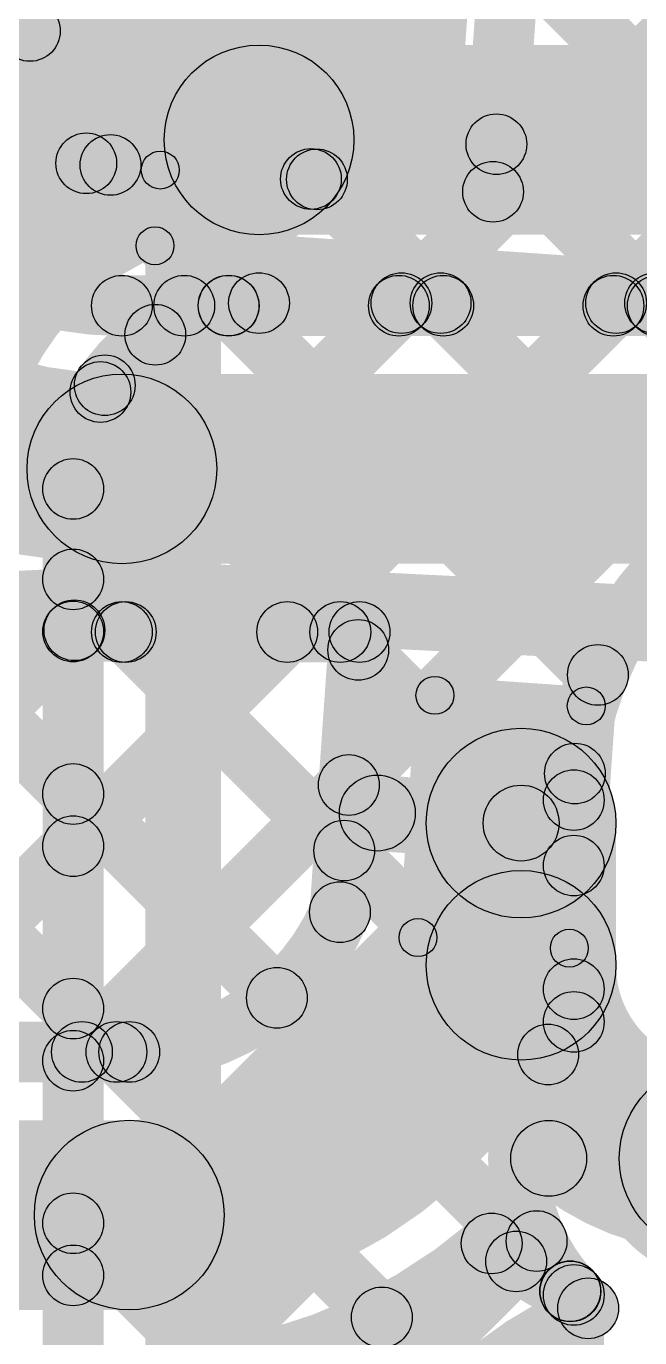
# Model space of a CAD drawing. Header units: millimetres. Extents: x -2.17 to 2.17, y -2.17 to 2.17.
# Drawn here: x -0.0207 to 0.0602, y 0.5495 to 0.7224 of the extents above; entities that cross this region are included whole.
import ezdxf

# ---------------------------------------------------------------- set-up
doc = ezdxf.new("R2010")
doc.units = ezdxf.units.MM
doc.header["$MEASUREMENT"] = 0
for name, color, linetype in [('BottomLayer', 5, 'Continuous'), ('BottomSolder', 6, 'Continuous'), ('Mechanical1', 6, 'Continuous'), ('Mechanical2', 216, 'Continuous'), ('TopLayer', 1, 'Continuous'), ('TopOverlay', 2, 'Continuous'), ('TopPaste', 8, 'Continuous'), ('TopSolder', 216, 'Continuous')]:
    doc.layers.add(name, color=color, linetype=linetype)

# ---------------------------------------------------------------- blocks, each defined once
blk = doc.blocks.new('WS2812B_M____238')
at = {"layer": 'TopLayer'}
for points in [[(-0.09409, 0.05079), (-0.03504, 0.05079), (-0.03504, 0.01142), (-0.09409, 0.01142)], [(0.03504, 0.05079), (0.09409, 0.05079), (0.09409, 0.01142), (0.03504, 0.01142)], [(-0.09409, -0.01142), (-0.03504, -0.01142), (-0.03504, -0.05079), (-0.09409, -0.05079)], [(0.03504, -0.01142), (0.09409, -0.01142), (0.09409, -0.05079), (0.03504, -0.05079)]]:
    blk.add_hatch(color=1, dxfattribs=at).paths.add_polyline_path(points)
at = {"layer": 'TopOverlay'}
h = blk.add_hatch(color=2, dxfattribs=at)
edge = h.paths.add_edge_path()
edge.add_arc((-0.07, 0.07), 0.0025, 0, 360)
h = blk.add_hatch(color=2, dxfattribs=at)
edge = h.paths.add_edge_path()
edge.add_arc((-0.07, 0.07), 0.0025, 0, 360)
for points in [[(0.07, 0.0725), (0.07, 0.0675), (-0.07, 0.0675), (-0.07, 0.0725)], [(-0.0725, 0.07), (-0.0675, 0.07), (-0.0675, 0.06), (-0.0725, 0.06)], [(0.0675, 0.07), (0.0725, 0.07), (0.0725, 0.06), (0.0675, 0.06)], [(-0.0725, -0.06), (-0.0675, -0.06), (-0.0675, -0.07), (-0.0725, -0.07)], [(0.0675, -0.06), (0.0725, -0.06), (0.0725, -0.07), (0.0675, -0.07)], [(0.07, -0.0675), (0.07, -0.0725), (-0.07, -0.0725), (-0.07, -0.0675)]]:
    blk.add_hatch(color=2, dxfattribs=at).paths.add_polyline_path(points)
h = blk.add_hatch(color=2, dxfattribs=at)
edge = h.paths.add_edge_path()
edge.add_arc((0.07, 0.07), 0.0025, 0, 360)
h = blk.add_hatch(color=2, dxfattribs=at)
edge = h.paths.add_edge_path()
edge.add_arc((0.07, 0.07), 0.0025, 0, 360)
h = blk.add_hatch(color=2, dxfattribs=at)
edge = h.paths.add_edge_path()
edge.add_arc((-0.091, 0.061), 0.0025, 0, 360)
h = blk.add_hatch(color=2, dxfattribs=at)
edge = h.paths.add_edge_path()
edge.add_arc((-0.085, 0.061), 0.0025, 0, 360)
h = blk.add_hatch(color=2, dxfattribs=at)
edge = h.paths.add_edge_path()
edge.add_arc((-0.07, 0.06), 0.0025, 0, 360)
h = blk.add_hatch(color=2, dxfattribs=at)
edge = h.paths.add_edge_path()
edge.add_arc((0.07, 0.06), 0.0025, 0, 360)
h = blk.add_hatch(color=2, dxfattribs=at)
edge = h.paths.add_edge_path()
edge.add_arc((-0.07, -0.06), 0.0025, 0, 360)
h = blk.add_hatch(color=2, dxfattribs=at)
edge = h.paths.add_edge_path()
edge.add_arc((0.07, -0.06), 0.0025, 0, 360)
h = blk.add_hatch(color=2, dxfattribs=at)
edge = h.paths.add_edge_path()
edge.add_arc((-0.07, -0.07), 0.0025, 0, 360)
h = blk.add_hatch(color=2, dxfattribs=at)
edge = h.paths.add_edge_path()
edge.add_arc((-0.07, -0.07), 0.0025, 0, 360)
h = blk.add_hatch(color=2, dxfattribs=at)
edge = h.paths.add_edge_path()
edge.add_arc((0.07, -0.07), 0.0025, 0, 360)
h = blk.add_hatch(color=2, dxfattribs=at)
edge = h.paths.add_edge_path()
edge.add_arc((0.07, -0.07), 0.0025, 0, 360)
at = {"layer": 'TopPaste'}
for points in [[(-0.09409, 0.05079), (-0.03504, 0.05079), (-0.03504, 0.01142), (-0.09409, 0.01142)], [(0.03504, 0.05079), (0.09409, 0.05079), (0.09409, 0.01142), (0.03504, 0.01142)], [(-0.09409, -0.01142), (-0.03504, -0.01142), (-0.03504, -0.05079), (-0.09409, -0.05079)], [(0.03504, -0.01142), (0.09409, -0.01142), (0.09409, -0.05079), (0.03504, -0.05079)]]:
    blk.add_hatch(color=8, dxfattribs=at).paths.add_polyline_path(points)
at = {"layer": 'TopSolder'}
for points in [[(-0.09809, 0.05479), (-0.03104, 0.05479), (-0.03104, 0.00742), (-0.09809, 0.00742)], [(0.03104, 0.05479), (0.09809, 0.05479), (0.09809, 0.00742), (0.03104, 0.00742)], [(-0.09809, -0.00742), (-0.03104, -0.00742), (-0.03104, -0.05479), (-0.09809, -0.05479)], [(0.03104, -0.00742), (0.09809, -0.00742), (0.09809, -0.05479), (0.03104, -0.05479)]]:
    blk.add_hatch(color=216, dxfattribs=at).paths.add_polyline_path(points)
at = {"layer": 'TopOverlay', "const_width": 0.005}
blk.add_lwpolyline([(-0.085, 0.061, 1), (-0.091, 0.061, 1)], format="xyb", close=True, dxfattribs=at)
at = {"layer": 'TopOverlay'}
for centre in [(-0.07, 0.07), (-0.07, 0.07), (0.07, 0.07), (0.07, 0.07), (-0.091, 0.061), (-0.085, 0.061), (-0.07, 0.06), (0.07, 0.06), (-0.07, -0.06), (0.07, -0.06), (-0.07, -0.07), (-0.07, -0.07), (0.07, -0.07), (0.07, -0.07)]:
    blk.add_circle(centre, 0.0025, dxfattribs=at)
blk = doc.blocks.new('C__0402_408')
at = {"layer": 'TopLayer'}
for points in [[(-0.0275, -0.0125), (-0.0275, 0.0125), (-0.0095, 0.0125), (-0.0095, -0.0125)], [(0.0095, -0.0125), (0.0095, 0.0125), (0.0275, 0.0125), (0.0275, -0.0125)]]:
    blk.add_hatch(color=1, dxfattribs=at).paths.add_polyline_path(points)
at = {"layer": 'TopOverlay'}
h = blk.add_hatch(color=2, dxfattribs=at)
edge = h.paths.add_edge_path()
edge.add_arc((-0.031, 0.016), 0.0025, 0, 360)
h = blk.add_hatch(color=2, dxfattribs=at)
edge = h.paths.add_edge_path()
edge.add_arc((-0.031, 0.016), 0.0025, 0, 360)
for points in [[(-0.031, 0.0135), (-0.031, 0.0185), (-0.011, 0.0185), (-0.011, 0.0135)], [(0.011, 0.0135), (0.011, 0.0185), (0.031, 0.0185), (0.031, 0.0135)], [(-0.0285, -0.016), (-0.0335, -0.016), (-0.0335, 0.016), (-0.0285, 0.016)], [(0.0335, -0.016), (0.0285, -0.016), (0.0285, 0.016), (0.0335, 0.016)], [(-0.031, -0.0185), (-0.031, -0.0135), (-0.011, -0.0135), (-0.011, -0.0185)], [(0.011, -0.0185), (0.011, -0.0135), (0.031, -0.0135), (0.031, -0.0185)]]:
    blk.add_hatch(color=2, dxfattribs=at).paths.add_polyline_path(points)
h = blk.add_hatch(color=2, dxfattribs=at)
edge = h.paths.add_edge_path()
edge.add_arc((-0.011, 0.016), 0.0025, 0, 360)
h = blk.add_hatch(color=2, dxfattribs=at)
edge = h.paths.add_edge_path()
edge.add_arc((0.011, 0.016), 0.0025, 0, 360)
h = blk.add_hatch(color=2, dxfattribs=at)
edge = h.paths.add_edge_path()
edge.add_arc((0.031, 0.016), 0.0025, 0, 360)
h = blk.add_hatch(color=2, dxfattribs=at)
edge = h.paths.add_edge_path()
edge.add_arc((0.031, 0.016), 0.0025, 0, 360)
h = blk.add_hatch(color=2, dxfattribs=at)
edge = h.paths.add_edge_path()
edge.add_arc((-0.031, -0.016), 0.0025, 0, 360)
h = blk.add_hatch(color=2, dxfattribs=at)
edge = h.paths.add_edge_path()
edge.add_arc((-0.031, -0.016), 0.0025, 0, 360)
h = blk.add_hatch(color=2, dxfattribs=at)
edge = h.paths.add_edge_path()
edge.add_arc((-0.011, -0.016), 0.0025, 0, 360)
h = blk.add_hatch(color=2, dxfattribs=at)
edge = h.paths.add_edge_path()
edge.add_arc((0.011, -0.016), 0.0025, 0, 360)
h = blk.add_hatch(color=2, dxfattribs=at)
edge = h.paths.add_edge_path()
edge.add_arc((0.031, -0.016), 0.0025, 0, 360)
h = blk.add_hatch(color=2, dxfattribs=at)
edge = h.paths.add_edge_path()
edge.add_arc((0.031, -0.016), 0.0025, 0, 360)
at = {"layer": 'TopPaste'}
for points in [[(-0.0275, -0.0125), (-0.0275, 0.0125), (-0.0095, 0.0125), (-0.0095, -0.0125)], [(0.0095, -0.0125), (0.0095, 0.0125), (0.0275, 0.0125), (0.0275, -0.0125)]]:
    blk.add_hatch(color=8, dxfattribs=at).paths.add_polyline_path(points)
at = {"layer": 'TopSolder'}
for points in [[(-0.02986, -0.01486), (-0.02986, 0.01486), (-0.00714, 0.01486), (-0.00714, -0.01486)], [(0.00714, -0.01486), (0.00714, 0.01486), (0.02986, 0.01486), (0.02986, -0.01486)]]:
    blk.add_hatch(color=216, dxfattribs=at).paths.add_polyline_path(points)
at = {"layer": 'TopOverlay'}
for centre in [(-0.031, 0.016), (-0.031, 0.016), (-0.011, 0.016), (0.011, 0.016), (0.031, 0.016), (0.031, 0.016), (-0.031, -0.016), (-0.031, -0.016), (-0.011, -0.016), (0.011, -0.016), (0.031, -0.016), (0.031, -0.016)]:
    blk.add_circle(centre, 0.0025, dxfattribs=at)

msp = doc.modelspace()

# ---------------------------------------------------------------- hatches: boundary and pattern name
at = {"layer": 'BottomLayer'}
for points in [[(-0.01738, 0.71893), (-0.02303, 0.72458), (1.04056, 1.78818), (1.04622, 1.78252)], [(0.01, 0.69489), (0.01, 0.71989), (0.594, 0.71989), (0.594, 0.69489)], [(0.01, 0.68189), (0.01, 0.68989), (0.25742, 0.68989), (0.25742, 0.68189)], [(-0.01167, 0.63978), (-0.01733, 0.64543), (0.02596, 0.68872), (0.03161, 0.68306)], [(-0.01167, 0.61149), (-0.01733, 0.61715), (0.05424, 0.68872), (0.0599, 0.68306)], [(-0.01167, 0.58321), (-0.01733, 0.58887), (0.08252, 0.68872), (0.08818, 0.68306)], [(0.00316, 0.68273), (0.00881, 0.68839), (0.0575, 0.63971), (0.05184, 0.63405)], [(0.03111, 0.68306), (0.03677, 0.68872), (0.06913, 0.65636), (0.06347, 0.6507)], [(0.0594, 0.68306), (0.06505, 0.68872), (0.08751, 0.66626), (0.08186, 0.6606)], [(-0.00751, 0.67223), (-0.01316, 0.67788), (-0.0065, 0.68455), (-0.00084, 0.6789)], [(-0.01373, 0.67134), (-0.00808, 0.67699), (0.05433, 0.61459), (0.04867, 0.60893)], [(-0.0105, 0.28139), (-0.0185, 0.28139), (-0.0185, 0.66139), (-0.0105, 0.66139)], [(-0.01733, 0.64665), (-0.01167, 0.6523), (0.05095, 0.58969), (0.04529, 0.58403)], [(-0.01167, 0.55492), (-0.01733, 0.56058), (0.04881, 0.62672), (0.05447, 0.62106)], [(-0.01733, 0.61836), (-0.01167, 0.62402), (0.05388, 0.55847), (0.04822, 0.55281)], [(0.0555, 0.59116), (0.0475, 0.59116), (0.0475, 0.62039), (0.0555, 0.62039)], [(-0.01167, 0.52664), (-0.01733, 0.5323), (0.04867, 0.5983), (0.05433, 0.59264)], [(-0.01733, 0.59008), (-0.01167, 0.59574), (0.05433, 0.52974), (0.04867, 0.52408)], [(0.04819, 0.56817), (0.04819, 0.57817), (0.07, 0.57817), (0.07, 0.56817)], [(-0.01733, 0.56179), (-0.01167, 0.56745), (0.02856, 0.52722), (0.02291, 0.52156)], [(0.01153, 0.52156), (0.00588, 0.52722), (0.04377, 0.56511), (0.04942, 0.55945)], [(0.0555, 0.52439), (0.0475, 0.52439), (0.0475, 0.55517), (0.0555, 0.55517)]]:
    msp.add_hatch(color=5, dxfattribs=at).paths.add_polyline_path(points)
h = msp.add_hatch(color=5, dxfattribs=at)
edge = h.paths.add_edge_path()
edge.add_arc((-0.0202, 0.72175), 0.004, 0, 360)
h = msp.add_hatch(color=5, dxfattribs=at)
edge = h.paths.add_edge_path()
edge.add_arc((0.01, 0.70739), 0.0125, 0, 360)
h = msp.add_hatch(color=5, dxfattribs=at)
edge = h.paths.add_edge_path()
edge.add_arc((0.01, 0.70739), 0.0125, 0, 360)
h = msp.add_hatch(color=5, dxfattribs=at)
edge = h.paths.add_edge_path()
edge.add_arc((0.01, 0.68589), 0.004, 0, 360)
h = msp.add_hatch(color=5, dxfattribs=at)
edge = h.paths.add_edge_path()
edge.add_arc((0.01, 0.68589), 0.004, 0, 360)
h = msp.add_hatch(color=5, dxfattribs=at)
edge = h.paths.add_edge_path()
edge.add_arc((0.02878, 0.68589), 0.004, 0, 360)
h = msp.add_hatch(color=5, dxfattribs=at)
edge = h.paths.add_edge_path()
edge.add_arc((0.03394, 0.68589), 0.004, 0, 360)
h = msp.add_hatch(color=5, dxfattribs=at)
edge = h.paths.add_edge_path()
edge.add_arc((0.05707, 0.68589), 0.004, 0, 360)
h = msp.add_hatch(color=5, dxfattribs=at)
edge = h.paths.add_edge_path()
edge.add_arc((0.06222, 0.68589), 0.004, 0, 360)
h = msp.add_hatch(color=5, dxfattribs=at)
edge = h.paths.add_edge_path()
edge.add_arc((0.00599, 0.68556), 0.004, 0, 360)
h = msp.add_hatch(color=5, dxfattribs=at)
edge = h.paths.add_edge_path()
edge.add_arc((-0.00367, 0.68172), 0.004, 0, 360)
h = msp.add_hatch(color=5, dxfattribs=at)
edge = h.paths.add_edge_path()
edge.add_arc((-0.01091, 0.67417), 0.004, 0, 360)
h = msp.add_hatch(color=5, dxfattribs=at)
edge = h.paths.add_edge_path()
edge.add_arc((-0.01033, 0.67506), 0.004, 0, 360)
h = msp.add_hatch(color=5, dxfattribs=at)
edge = h.paths.add_edge_path()
edge.add_arc((-0.0145, 0.66139), 0.004, 0, 360)
h = msp.add_hatch(color=5, dxfattribs=at)
edge = h.paths.add_edge_path()
edge.add_arc((-0.0145, 0.66139), 0.004, 0, 360)
h = msp.add_hatch(color=5, dxfattribs=at)
edge = h.paths.add_edge_path()
edge.add_arc((-0.0145, 0.64948), 0.004, 0, 360)
h = msp.add_hatch(color=5, dxfattribs=at)
edge = h.paths.add_edge_path()
edge.add_arc((-0.0145, 0.64261), 0.004, 0, 360)
h = msp.add_hatch(color=5, dxfattribs=at)
edge = h.paths.add_edge_path()
edge.add_arc((0.05467, 0.63688), 0.004, 0, 360)
h = msp.add_hatch(color=5, dxfattribs=at)
edge = h.paths.add_edge_path()
edge.add_arc((0.05164, 0.62389), 0.004, 0, 360)
h = msp.add_hatch(color=5, dxfattribs=at)
edge = h.paths.add_edge_path()
edge.add_arc((-0.0145, 0.62119), 0.004, 0, 360)
h = msp.add_hatch(color=5, dxfattribs=at)
edge = h.paths.add_edge_path()
edge.add_arc((0.0515, 0.62039), 0.004, 0, 360)
h = msp.add_hatch(color=5, dxfattribs=at)
edge = h.paths.add_edge_path()
edge.add_arc((0.0515, 0.62039), 0.004, 0, 360)
h = msp.add_hatch(color=5, dxfattribs=at)
edge = h.paths.add_edge_path()
edge.add_arc((-0.0145, 0.61432), 0.004, 0, 360)
h = msp.add_hatch(color=5, dxfattribs=at)
edge = h.paths.add_edge_path()
edge.add_arc((0.0515, 0.61176), 0.004, 0, 360)
h = msp.add_hatch(color=5, dxfattribs=at)
edge = h.paths.add_edge_path()
edge.add_arc((0.0515, 0.59547), 0.004, 0, 360)
h = msp.add_hatch(color=5, dxfattribs=at)
edge = h.paths.add_edge_path()
edge.add_arc((-0.0145, 0.59291), 0.004, 0, 360)
h = msp.add_hatch(color=5, dxfattribs=at)
edge = h.paths.add_edge_path()
edge.add_arc((0.0515, 0.59116), 0.004, 0, 360)
h = msp.add_hatch(color=5, dxfattribs=at)
edge = h.paths.add_edge_path()
edge.add_arc((0.0515, 0.59116), 0.004, 0, 360)
h = msp.add_hatch(color=5, dxfattribs=at)
edge = h.paths.add_edge_path()
edge.add_arc((-0.0145, 0.58604), 0.004, 0, 360)
h = msp.add_hatch(color=5, dxfattribs=at)
edge = h.paths.add_edge_path()
edge.add_arc((0.04812, 0.58686), 0.004, 0, 360)
h = msp.add_hatch(color=5, dxfattribs=at)
edge = h.paths.add_edge_path()
edge.add_arc((0.07, 0.57317), 0.01181, 0, 360)
h = msp.add_hatch(color=5, dxfattribs=at)
edge = h.paths.add_edge_path()
edge.add_arc((0.04819, 0.57317), 0.005, 0, 360)
h = msp.add_hatch(color=5, dxfattribs=at)
edge = h.paths.add_edge_path()
edge.add_arc((-0.0145, 0.56462), 0.004, 0, 360)
h = msp.add_hatch(color=5, dxfattribs=at)
edge = h.paths.add_edge_path()
edge.add_arc((0.0466, 0.56228), 0.004, 0, 360)
h = msp.add_hatch(color=5, dxfattribs=at)
edge = h.paths.add_edge_path()
edge.add_arc((-0.0145, 0.55775), 0.004, 0, 360)
h = msp.add_hatch(color=5, dxfattribs=at)
edge = h.paths.add_edge_path()
edge.add_arc((0.05105, 0.55564), 0.004, 0, 360)
h = msp.add_hatch(color=5, dxfattribs=at)
edge = h.paths.add_edge_path()
edge.add_arc((0.0515, 0.55517), 0.004, 0, 360)
h = msp.add_hatch(color=5, dxfattribs=at)
edge = h.paths.add_edge_path()
edge.add_arc((0.0515, 0.55517), 0.004, 0, 360)
at = {"layer": 'BottomSolder'}
h = msp.add_hatch(color=6, dxfattribs=at)
edge = h.paths.add_edge_path()
edge.add_arc((0.07, 0.57317), 0.01581, 0, 360)
at = {"layer": 'Mechanical1'}
msp.add_hatch(color=6, dxfattribs=at).paths.add_polyline_path([(0.005, 0), (-0.005, 0), (-0.005, 2.16739), (0.005, 2.16739)])
at = {"layer": 'TopLayer'}
for points in [[(0.04484, 0.70029), (0.03686, 0.70084), (0.04085, 0.75791), (0.04883, 0.75735)], [(0.03126, 0.68271), (0.02561, 0.68837), (0.09396, 0.75672), (0.09962, 0.75107)], [(0.04031, 0.73043), (0.04597, 0.73609), (0.09104, 0.69101), (0.08539, 0.68535)], [(0.05955, 0.68271), (0.05389, 0.68837), (0.09183, 0.72631), (0.09749, 0.72066)], [(-0.03629, 0.70195), (-0.03573, 0.70993), (0.04113, 0.70455), (0.04057, 0.69657)], [(0.03846, 0.70399), (0.04412, 0.70965), (0.0654, 0.68837), (0.05974, 0.68271)], [(-0.0156, 0.70149), (-0.00994, 0.70714), (0.00883, 0.68837), (0.00317, 0.68271)], [(-0.02196, 0.68606), (-0.02762, 0.69171), (-0.01241, 0.70692), (-0.00675, 0.70126)], [(0.00298, 0.68271), (-0.00268, 0.68837), (0.01402, 0.70507), (0.01968, 0.69941)], [(0.01481, 0.69936), (0.02047, 0.70502), (0.03712, 0.68837), (0.03146, 0.68271)], [(-0.00808, 0.68154), (-0.00808, 0.68954), (0.07442, 0.68954), (0.07442, 0.68154)], [(-0.00808, 0.65154), (-0.00808, 0.67654), (0.07442, 0.67654), (0.07442, 0.65154)], [(-0.04622, 0.64725), (-0.04056, 0.65291), (0.01519, 0.59716), (0.00953, 0.5915)], [(-0.00808, 0.63854), (-0.00808, 0.64654), (0.02325, 0.64654), (0.02325, 0.63854)], [(-0.06708, 0.58437), (-0.07273, 0.59003), (-0.01717, 0.6456), (-0.01151, 0.63994)], [(-0.03879, 0.58437), (-0.04445, 0.59003), (0.01089, 0.64537), (0.01655, 0.63971)], [(-0.01039, 0.63971), (-0.00474, 0.64537), (0.02406, 0.61657), (0.01841, 0.61091)], [(0.01789, 0.63971), (0.02355, 0.64537), (0.02591, 0.643), (0.02026, 0.63735)], [(0.02466, 0.60534), (0.01668, 0.6059), (0.01926, 0.64282), (0.02724, 0.64226)], [(-0.0578, 0.63055), (-0.05214, 0.6362), (-0.00596, 0.59003), (-0.01162, 0.58437)], [(-0.01051, 0.58437), (-0.01617, 0.59003), (0.01901, 0.62521), (0.02467, 0.61955)], [(0.02524, 0.61369), (0.02594, 0.62367), (0.04489, 0.62234), (0.0442, 0.61237)], [(0.05705, 0.59862), (0.03205, 0.59862), (0.03205, 0.61736), (0.05705, 0.61736)], [(-0.10859, 0.5832), (-0.10859, 0.5912), (-0.00711, 0.5912), (-0.00711, 0.5832)], [(-0.10859, 0.5532), (-0.10859, 0.5782), (-0.00711, 0.5782), (-0.00711, 0.5532)], [(-0.02519, 0.48484), (-0.03085, 0.4905), (0.04107, 0.56242), (0.04673, 0.55676)], [(0.02336, 0.54939), (0.02902, 0.55505), (0.03909, 0.54497), (0.03344, 0.53931)]]:
    msp.add_hatch(color=1, dxfattribs=at).paths.add_polyline_path(points)
h = msp.add_hatch(color=1, dxfattribs=at)
edge = h.paths.add_edge_path()
edge.add_arc((0.04129, 0.70682), 0.004, 0, 360)
h = msp.add_hatch(color=1, dxfattribs=at)
edge = h.paths.add_edge_path()
edge.add_arc((-0.01277, 0.70431), 0.004, 0, 360)
h = msp.add_hatch(color=1, dxfattribs=at)
edge = h.paths.add_edge_path()
edge.add_arc((-0.00958, 0.70409), 0.004, 0, 360)
h = msp.add_hatch(color=1, dxfattribs=at)
edge = h.paths.add_edge_path()
edge.add_arc((0.01685, 0.70224), 0.004, 0, 360)
h = msp.add_hatch(color=1, dxfattribs=at)
edge = h.paths.add_edge_path()
edge.add_arc((0.01764, 0.70219), 0.004, 0, 360)
h = msp.add_hatch(color=1, dxfattribs=at)
edge = h.paths.add_edge_path()
edge.add_arc((0.04085, 0.70056), 0.004, 0, 360)
h = msp.add_hatch(color=1, dxfattribs=at)
edge = h.paths.add_edge_path()
edge.add_arc((0.04085, 0.70056), 0.004, 0, 360)
h = msp.add_hatch(color=1, dxfattribs=at)
edge = h.paths.add_edge_path()
edge.add_arc((-0.00808, 0.68554), 0.004, 0, 360)
h = msp.add_hatch(color=1, dxfattribs=at)
edge = h.paths.add_edge_path()
edge.add_arc((-0.00808, 0.68554), 0.004, 0, 360)
h = msp.add_hatch(color=1, dxfattribs=at)
edge = h.paths.add_edge_path()
edge.add_arc((0.00015, 0.68554), 0.004, 0, 360)
h = msp.add_hatch(color=1, dxfattribs=at)
edge = h.paths.add_edge_path()
edge.add_arc((0.006, 0.68554), 0.004, 0, 360)
h = msp.add_hatch(color=1, dxfattribs=at)
edge = h.paths.add_edge_path()
edge.add_arc((0.02844, 0.68554), 0.004, 0, 360)
h = msp.add_hatch(color=1, dxfattribs=at)
edge = h.paths.add_edge_path()
edge.add_arc((0.03429, 0.68554), 0.004, 0, 360)
h = msp.add_hatch(color=1, dxfattribs=at)
edge = h.paths.add_edge_path()
edge.add_arc((0.05672, 0.68554), 0.004, 0, 360)
h = msp.add_hatch(color=1, dxfattribs=at)
edge = h.paths.add_edge_path()
edge.add_arc((0.06257, 0.68554), 0.004, 0, 360)
h = msp.add_hatch(color=1, dxfattribs=at)
edge = h.paths.add_edge_path()
edge.add_arc((-0.00808, 0.66404), 0.0125, 0, 360)
h = msp.add_hatch(color=1, dxfattribs=at)
edge = h.paths.add_edge_path()
edge.add_arc((-0.00808, 0.66404), 0.0125, 0, 360)
h = msp.add_hatch(color=1, dxfattribs=at)
edge = h.paths.add_edge_path()
edge.add_arc((-0.01434, 0.64277), 0.004, 0, 360)
h = msp.add_hatch(color=1, dxfattribs=at)
edge = h.paths.add_edge_path()
edge.add_arc((-0.00808, 0.64254), 0.004, 0, 360)
h = msp.add_hatch(color=1, dxfattribs=at)
edge = h.paths.add_edge_path()
edge.add_arc((-0.00808, 0.64254), 0.004, 0, 360)
h = msp.add_hatch(color=1, dxfattribs=at)
edge = h.paths.add_edge_path()
edge.add_arc((-0.00757, 0.64254), 0.004, 0, 360)
h = msp.add_hatch(color=1, dxfattribs=at)
edge = h.paths.add_edge_path()
edge.add_arc((0.01372, 0.64254), 0.004, 0, 360)
h = msp.add_hatch(color=1, dxfattribs=at)
edge = h.paths.add_edge_path()
edge.add_arc((0.02072, 0.64254), 0.004, 0, 360)
h = msp.add_hatch(color=1, dxfattribs=at)
edge = h.paths.add_edge_path()
edge.add_arc((0.02325, 0.64254), 0.004, 0, 360)
h = msp.add_hatch(color=1, dxfattribs=at)
edge = h.paths.add_edge_path()
edge.add_arc((0.02325, 0.64254), 0.004, 0, 360)
h = msp.add_hatch(color=1, dxfattribs=at)
edge = h.paths.add_edge_path()
edge.add_arc((0.02308, 0.64018), 0.004, 0, 360)
h = msp.add_hatch(color=1, dxfattribs=at)
edge = h.paths.add_edge_path()
edge.add_arc((0.04455, 0.61736), 0.0125, 0, 360)
h = msp.add_hatch(color=1, dxfattribs=at)
edge = h.paths.add_edge_path()
edge.add_arc((0.04455, 0.61736), 0.0125, 0, 360)
h = msp.add_hatch(color=1, dxfattribs=at)
edge = h.paths.add_edge_path()
edge.add_arc((0.02184, 0.62238), 0.004, 0, 360)
h = msp.add_hatch(color=1, dxfattribs=at)
edge = h.paths.add_edge_path()
edge.add_arc((0.02559, 0.61868), 0.005, 0, 360)
h = msp.add_hatch(color=1, dxfattribs=at)
edge = h.paths.add_edge_path()
edge.add_arc((0.04455, 0.61736), 0.005, 0, 360)
h = msp.add_hatch(color=1, dxfattribs=at)
edge = h.paths.add_edge_path()
edge.add_arc((0.02124, 0.61374), 0.004, 0, 360)
h = msp.add_hatch(color=1, dxfattribs=at)
edge = h.paths.add_edge_path()
edge.add_arc((0.04455, 0.59862), 0.0125, 0, 360)
h = msp.add_hatch(color=1, dxfattribs=at)
edge = h.paths.add_edge_path()
edge.add_arc((0.04455, 0.59862), 0.0125, 0, 360)
h = msp.add_hatch(color=1, dxfattribs=at)
edge = h.paths.add_edge_path()
edge.add_arc((0.02067, 0.60562), 0.004, 0, 360)
h = msp.add_hatch(color=1, dxfattribs=at)
edge = h.paths.add_edge_path()
edge.add_arc((0.02067, 0.60562), 0.004, 0, 360)
h = msp.add_hatch(color=1, dxfattribs=at)
edge = h.paths.add_edge_path()
edge.add_arc((0.01236, 0.59433), 0.004, 0, 360)
h = msp.add_hatch(color=1, dxfattribs=at)
edge = h.paths.add_edge_path()
edge.add_arc((-0.01334, 0.5872), 0.004, 0, 360)
h = msp.add_hatch(color=1, dxfattribs=at)
edge = h.paths.add_edge_path()
edge.add_arc((-0.00879, 0.5872), 0.004, 0, 360)
h = msp.add_hatch(color=1, dxfattribs=at)
edge = h.paths.add_edge_path()
edge.add_arc((-0.00711, 0.5872), 0.004, 0, 360)
h = msp.add_hatch(color=1, dxfattribs=at)
edge = h.paths.add_edge_path()
edge.add_arc((-0.00711, 0.5872), 0.004, 0, 360)
h = msp.add_hatch(color=1, dxfattribs=at)
edge = h.paths.add_edge_path()
edge.add_arc((0.07, 0.57317), 0.0125, 0, 360)
h = msp.add_hatch(color=1, dxfattribs=at)
edge = h.paths.add_edge_path()
edge.add_arc((0.07, 0.57317), 0.01181, 0, 360)
h = msp.add_hatch(color=1, dxfattribs=at)
edge = h.paths.add_edge_path()
edge.add_arc((-0.00711, 0.5657), 0.0125, 0, 360)
h = msp.add_hatch(color=1, dxfattribs=at)
edge = h.paths.add_edge_path()
edge.add_arc((-0.00711, 0.5657), 0.0125, 0, 360)
h = msp.add_hatch(color=1, dxfattribs=at)
edge = h.paths.add_edge_path()
edge.add_arc((0.04067, 0.56196), 0.004, 0, 360)
h = msp.add_hatch(color=1, dxfattribs=at)
edge = h.paths.add_edge_path()
edge.add_arc((0.04067, 0.56196), 0.004, 0, 360)
h = msp.add_hatch(color=1, dxfattribs=at)
edge = h.paths.add_edge_path()
edge.add_arc((0.0439, 0.55959), 0.004, 0, 360)
h = msp.add_hatch(color=1, dxfattribs=at)
edge = h.paths.add_edge_path()
edge.add_arc((0.05102, 0.55567), 0.004, 0, 360)
h = msp.add_hatch(color=1, dxfattribs=at)
edge = h.paths.add_edge_path()
edge.add_arc((0.05102, 0.55567), 0.004, 0, 360)
h = msp.add_hatch(color=1, dxfattribs=at)
edge = h.paths.add_edge_path()
edge.add_arc((0.05339, 0.55341), 0.004, 0, 360)
h = msp.add_hatch(color=1, dxfattribs=at)
edge = h.paths.add_edge_path()
edge.add_arc((0.05339, 0.55341), 0.004, 0, 360)
h = msp.add_hatch(color=1, dxfattribs=at)
edge = h.paths.add_edge_path()
edge.add_arc((0.02619, 0.55222), 0.004, 0, 360)

# ---------------------------------------------------------------- linework, layer by layer
at = {"layer": 'BottomLayer'}
for points, const_width in [([(-0.0575, 0.66139, -0.414214), (0.01, 0.72889)], 0.008), ([(-0.036, 0.66139, -0.414214), (0.01, 0.70739)], 0.025), ([(-0.0145, 0.66139, -0.414214), (0.01, 0.68589)], 0.008), ([(0.0515, 0.62039, -0.414214), (0.096, 0.66489)], 0.008), ([(0.0515, 0.55517, -0.406193), (0.0515, 0.59116)], 0.008)]:
    msp.add_lwpolyline(points, format="xyb", dxfattribs=dict(at, const_width=const_width))
for centre, radius in [((-0.0202, 0.72175), 0.004), ((0.01, 0.70739), 0.0125), ((0.01, 0.70739), 0.0125), ((0.01, 0.68589), 0.004), ((0.01, 0.68589), 0.004), ((0.02878, 0.68589), 0.004), ((0.03394, 0.68589), 0.004), ((0.05707, 0.68589), 0.004), ((0.06222, 0.68589), 0.004), ((0.00599, 0.68556), 0.004), ((-0.00367, 0.68172), 0.004), ((-0.01091, 0.67417), 0.004), ((-0.01033, 0.67506), 0.004), ((-0.0145, 0.66139), 0.004), ((-0.0145, 0.66139), 0.004), ((-0.0145, 0.64948), 0.004), ((-0.0145, 0.64261), 0.004), ((0.05467, 0.63688), 0.004), ((0.05164, 0.62389), 0.004), ((-0.0145, 0.62119), 0.004), ((0.0515, 0.62039), 0.004), ((0.0515, 0.62039), 0.004), ((-0.0145, 0.61432), 0.004), ((0.0515, 0.61176), 0.004), ((0.0515, 0.59547), 0.004), ((-0.0145, 0.59291), 0.004), ((0.0515, 0.59116), 0.004), ((0.0515, 0.59116), 0.004), ((-0.0145, 0.58604), 0.004), ((0.04812, 0.58686), 0.004), ((0.04819, 0.57317), 0.005), ((-0.0145, 0.56462), 0.004), ((0.0466, 0.56228), 0.004), ((-0.0145, 0.55775), 0.004), ((0.05105, 0.55564), 0.004), ((0.0515, 0.55517), 0.004), ((0.0515, 0.55517), 0.004)]:
    msp.add_circle(centre, radius, dxfattribs=at)
at = {"layer": 'Mechanical2', "const_width": 0.01}
for points in [[(2.16535, 0.001, 1), (-2.16535, 0.001, 1)], [(2.08135, -0.01, 1), (-2.04935, -0.01, 1)], [(1.84055, 0.001, 1), (-1.84055, 0.001, 1)], [(1.6437, 0.001, 1), (-1.6437, 0.001, 1)], [(1.50394, 0, 1), (-1.50394, 0, 1)], [(1.30709, 0.001, 1), (-1.30709, 0.001, 1)], [(1.17323, 0.001, 1), (-1.17323, 0.001, 1)], [(0.97638, 0.001, 1), (-0.97638, 0.001, 1)], [(0.84252, 0.001, 1), (-0.84252, 0.001, 1)], [(0.64567, 0.001, 1), (-0.64567, 0.001, 1)]]:
    msp.add_lwpolyline(points, format="xyb", close=True, dxfattribs=at)
at = {"layer": 'TopLayer'}
for points, const_width in [([(-0.00808, 0.66404, -0.414214), (-0.07301, 0.72897)], 0.025), ([(-0.00808, 0.68554, -0.251031), (-0.04424, 0.70492)], 0.008), ([(-0.00808, 0.64254, -0.139221), (-0.0535, 0.65544)], 0.008), ([(0.04455, 0.61736, -0.414214), (-0.00711, 0.5657)], 0.025), ([(0.07, 0.57317, -0.414214), (0.04455, 0.59862)], 0.025), ([(0.02067, 0.60562, -0.301444), (-0.00711, 0.5872)], 0.008), ([(0.04067, 0.56196, -0.179814), (-0.00711, 0.5442)], 0.008), ([(0.05102, 0.55567, -0.064765), (0.04067, 0.56196)], 0.008), ([(0.05339, 0.55341, -0.031735), (0.05102, 0.55567)], 0.008), ([(-0.00524, 0.45577, -0.277167), (0.05339, 0.55341)], 0.008), ([(0.00876, 0.45577, -0.414214), (0.10538, 0.55239)], 0.01)]:
    msp.add_lwpolyline(points, format="xyb", dxfattribs=dict(at, const_width=const_width))
for centre, radius in [((0.04129, 0.70682), 0.004), ((-0.01277, 0.70431), 0.004), ((-0.00958, 0.70409), 0.004), ((0.01685, 0.70224), 0.004), ((0.01764, 0.70219), 0.004), ((0.04085, 0.70056), 0.004), ((0.04085, 0.70056), 0.004), ((-0.00808, 0.68554), 0.004), ((-0.00808, 0.68554), 0.004), ((0.00015, 0.68554), 0.004), ((0.006, 0.68554), 0.004), ((0.02844, 0.68554), 0.004), ((0.03429, 0.68554), 0.004), ((0.05672, 0.68554), 0.004), ((0.06257, 0.68554), 0.004), ((-0.00808, 0.66404), 0.0125), ((-0.00808, 0.66404), 0.0125), ((-0.01434, 0.64277), 0.004), ((-0.00808, 0.64254), 0.004), ((-0.00808, 0.64254), 0.004), ((-0.00757, 0.64254), 0.004), ((0.01372, 0.64254), 0.004), ((0.02072, 0.64254), 0.004), ((0.02325, 0.64254), 0.004), ((0.02325, 0.64254), 0.004), ((0.02308, 0.64018), 0.004), ((0.04455, 0.61736), 0.0125), ((0.04455, 0.61736), 0.0125), ((0.02184, 0.62238), 0.004), ((0.02559, 0.61868), 0.005), ((0.04455, 0.61736), 0.005), ((0.02124, 0.61374), 0.004), ((0.04455, 0.59862), 0.0125), ((0.04455, 0.59862), 0.0125), ((0.02067, 0.60562), 0.004), ((0.02067, 0.60562), 0.004), ((0.01236, 0.59433), 0.004), ((-0.01334, 0.5872), 0.004), ((-0.00879, 0.5872), 0.004), ((-0.00711, 0.5872), 0.004), ((-0.00711, 0.5872), 0.004), ((0.07, 0.57317), 0.0125), ((-0.00711, 0.5657), 0.0125), ((-0.00711, 0.5657), 0.0125), ((0.04067, 0.56196), 0.004), ((0.04067, 0.56196), 0.004), ((0.0439, 0.55959), 0.004), ((0.05102, 0.55567), 0.004), ((0.05102, 0.55567), 0.004), ((0.05339, 0.55341), 0.004), ((0.05339, 0.55341), 0.004), ((0.02619, 0.55222), 0.004)]:
    msp.add_circle(centre, radius, dxfattribs=at)

# ---------------------------------------------------------------- block references
for name, p, rotation in [('WS2812B_M____238', (0.071, 0.75839), 176), ('C__0402_408', (0.063, 0.61607), 356)]:
    msp.add_blockref(name, p, dxfattribs=dict(rotation=rotation))

doc.saveas('drawing.dxf')
